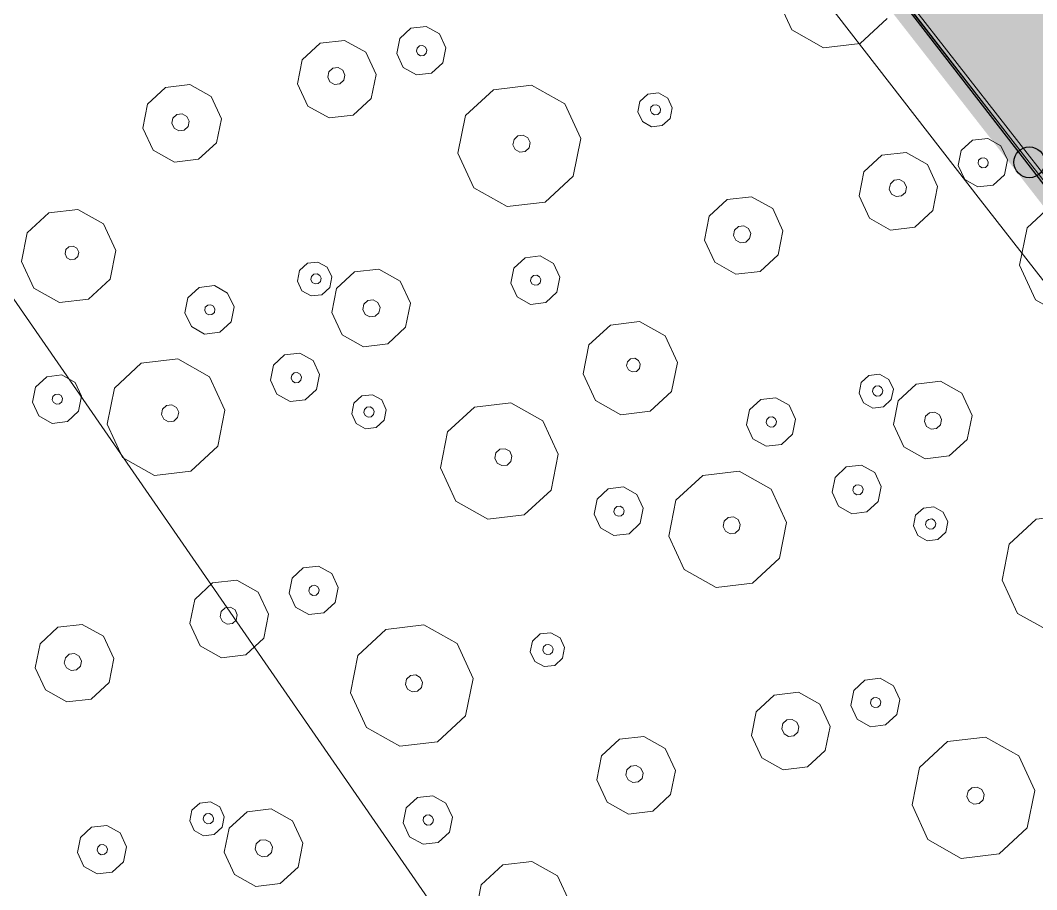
# Model space of a CAD drawing. Header units: metres. Extents: x -2858 to 512, y -1995 to 1252.
# Drawn here: x -560.061 to -556.771, y 404.013 to 406.825 of the extents above; entities that cross this region are included whole.
import ezdxf
from ezdxf.lldxf.tags import DXFTag

# ---------------------------------------------------------------- set-up
doc = ezdxf.new("R2010")
doc.units = ezdxf.units.M
doc.header["$PDMODE"] = 33
doc.header["$PDSIZE"] = 0.1
for name, color, linetype in [('Calque commun', 7, 'Continuous'), ('Calque11', 7, 'Continuous'), ('Calque14', 7, 'Continuous'), ('Calque17', 7, 'Continuous')]:
    doc.layers.add(name, color=color, linetype=linetype)
tags = doc.linetypes.add('DASHDOT2', pattern=[0.5, 0.25, -0.125, 0, -0.125]).pattern_tags.tags
tags[10:11] = [DXFTag(74, 4), DXFTag(75, 0), DXFTag(340, '0'), DXFTag(46, 1.0), DXFTag(50, 0.0), DXFTag(44, 0.0), DXFTag(45, 0.0)]
tags[8:9] = [DXFTag(74, 4), DXFTag(75, 0), DXFTag(340, '0'), DXFTag(46, 1.0), DXFTag(50, 0.0), DXFTag(44, 0.0), DXFTag(45, 0.0)]
tags[6:7] = [DXFTag(74, 4), DXFTag(75, 0), DXFTag(340, '0'), DXFTag(46, 1.0), DXFTag(50, 0.0), DXFTag(44, 0.0), DXFTag(45, 0.0)]
tags[4:5] = [DXFTag(74, 4), DXFTag(75, 0), DXFTag(340, '0'), DXFTag(46, 1.0), DXFTag(50, 0.0), DXFTag(44, 0.0), DXFTag(45, 0.0)]
tags = doc.linetypes.add('HIDDENX2', pattern=[0.75, 0.5, -0.25]).pattern_tags.tags
tags[6:7] = [DXFTag(74, 4), DXFTag(75, 0), DXFTag(340, '0'), DXFTag(46, 1.0), DXFTag(50, 0.0), DXFTag(44, 0.0), DXFTag(45, 0.0)]
tags[4:5] = [DXFTag(74, 4), DXFTag(75, 0), DXFTag(340, '0'), DXFTag(46, 1.0), DXFTag(50, 0.0), DXFTag(44, 0.0), DXFTag(45, 0.0)]

# ---------------------------------------------------------------- blocks, each defined once
blk = doc.blocks.new('toitvillacinqbismi')
at = {"layer": 'Calque commun', "color": 9, "linetype": 'Continuous', "lineweight": -2}
mesh = blk.add_polyface(dxfattribs=at)
corners = [(-2.8069, 24.5933), (-2.8069, 26.4286), (-9.4069, 24.5933), (10.4215, 26.4286), (-2.7879, 33.5933), (17.0215, 33.5933), (17.0215, 24.5933), (-2.7879, 35.4286), (10.412, 33.5933), (10.4215, 24.5933), (10.412, 35.4286), (-9.3974, 33.5933), (17.8815, 39.3192), (17.8815, 45.9286), (8.8815, 45.9286), (8.8815, 39.3192)]
mesh.append_faces([[corners[k] for k in face] for face in [(12, 13, 14, 15)]], dxfattribs={"color": 9})
mesh.append_faces([[corners[k] for k in face] for face in [(3, 4, 1), (5, 3, 6), (11, 1, 4)]], dxfattribs={"vtx0": -1, "vtx1": -1, "color": 9})
mesh.append_faces([[corners[k] for k in face] for face in [(3, 8, 4)]], dxfattribs={"vtx0": -1, "vtx1": -1, "vtx2": -1, "color": 9})
mesh.append_faces([[corners[k] for k in face] for face in [(0, 1, 2)]], dxfattribs={"vtx1": -1, "color": 9})
mesh.append_faces([[corners[k] for k in face] for face in [(7, 4, 8), (11, 2, 1), (5, 8, 3)]], dxfattribs={"vtx1": -1, "vtx2": -1, "color": 9})
mesh.append_faces([[corners[k] for k in face] for face in [(3, 9, 6), (8, 10, 7)]], dxfattribs={"vtx2": -1, "color": 9})
blk = doc.blocks.new('PointTopo_SPE')
at = {"layer": 'Calque commun', "color": 1, "linetype": 'ByBlock', "lineweight": -2}
blk.add_point((0, 0), dxfattribs=at)
blk = doc.blocks.new('geometrebondepartleger')
at = {"layer": 'Calque commun', "color": 10, "linetype": 'DASHDOT2', "lineweight": 18, "flags": 128}
blk.add_lwpolyline([(45.2867, 98.0868), (42.9361, 93.8756), (22.4919, 69.3549), (46.896, 54.8213), (60.0219, 76.4824), (130.1549, 64.2531), (145.3143, 148.376), (109.3485, 154.881), (91.263, 130.1164), (87.3779, 124.8321), (86.3313, 123.2789), (83.8109, 118.8118), (74.9183, 102.5858), (72.6157, 98.3586), (63.0649, 85.9136), (45.1583, 97.9611)], close=True, dxfattribs=at)
at = {"layer": 'Calque11', "color": 7, "linetype": 'Continuous', "lineweight": 9}
blk.add_polyline3d([(125.0277, 35.9078, 79), (133.3383, 81.851, 79), (145.3136, 148.3761, 79)], dxfattribs=at)
at = {"layer": 'Calque17', "color": 1, "linetype": 'Continuous', "lineweight": 9}
for points in [[(125.174, 36.6886, 79), (126.5286, 44.1348, 79), (125.0378, 35.9435, 79), (126.4161, 43.4883, 79), (128.681, 56.0642, 79), (129.9759, 63.1341, 79), (132.1933, 75.6042, 79), (133.3383, 81.851, 79), (135.2222, 92.3412, 79), (136.4776, 99.3268, 79), (138.1727, 108.7115, 79), (140.4846, 121.4626, 79), (141.0933, 124.9318, 79)], [(125.3707, 36.6528, 79), (126.7254, 44.0992, 79), (125.2346, 35.9078, 79), (126.6129, 43.4526, 79), (128.8778, 56.0285, 79), (130.1727, 63.0986, 79), (132.3901, 75.5687, 79), (133.5351, 81.8153, 79), (135.4191, 92.3058, 79), (136.6745, 99.2914, 79), (138.3695, 108.676, 79), (140.6815, 121.4274, 79), (141.2903, 124.8972, 79)]]:
    blk.add_polyline3d(points, dxfattribs=at)
at = {"layer": 'Calque14', "color": 0, "linetype": 'ByBlock', "lineweight": -2}
blk.add_blockref('PointTopo_SPE', (133.3383, 81.851, 205.5049), dxfattribs=at)
blk = doc.blocks.new('pattern')
at = {"layer": 'Calque commun', "color": 54, "linetype": 'Continuous', "lineweight": 9}
for p, q in [((64.6096, 71.8959), (64.7161, 71.9588)), ((64.7161, 71.9588), (64.8391, 71.9471)), ((64.8391, 71.9471), (64.9318, 71.8652)), ((64.5604, 71.7825), (64.6096, 71.8959)), ((64.9318, 71.8652), (64.9586, 71.7446)), ((64.7285, 71.7827), (64.7434, 71.7915)), ((64.7434, 71.7915), (64.7607, 71.7898)), ((64.7607, 71.7898), (64.7736, 71.7784)), ((64.5873, 71.6619), (64.5604, 71.7825)), ((64.7217, 71.7668), (64.7285, 71.7827)), ((64.7254, 71.7499), (64.7217, 71.7668)), ((64.7774, 71.7615), (64.7705, 71.7456)), ((64.7736, 71.7784), (64.7774, 71.7615)), ((64.7384, 71.7385), (64.7254, 71.7499)), ((64.7556, 71.7368), (64.7384, 71.7385)), ((64.7705, 71.7456), (64.7556, 71.7368)), ((64.9586, 71.7446), (64.9095, 71.6312)), ((64.68, 71.5801), (64.5873, 71.6619)), ((64.9095, 71.6312), (64.803, 71.5684)), ((64.1944, 71.5878), (64.2202, 71.472)), ((64.803, 71.5684), (64.68, 71.5801)), ((64.2202, 71.472), (64.173, 71.3631)), ((64.682, 71.3744), (64.7246, 71.3995)), ((64.7246, 71.3995), (64.7738, 71.3948)), ((63.9527, 71.3141), (63.8637, 71.3926)), ((64.173, 71.3631), (64.0708, 71.3028)), ((64.6623, 71.329), (64.682, 71.3744)), ((64.7738, 71.3948), (64.8109, 71.3621)), ((64.8109, 71.3621), (64.8216, 71.3139)), ((64.7245, 71.3239), (64.7287, 71.3334)), ((64.7287, 71.3334), (64.7376, 71.3387)), ((64.7376, 71.3387), (64.7479, 71.3377)), ((64.7479, 71.3377), (64.7557, 71.3308)), ((64.7557, 71.3308), (64.758, 71.3207)), ((64.0708, 71.3028), (63.9527, 71.3141)), ((64.6731, 71.2808), (64.6623, 71.329)), ((64.7268, 71.3138), (64.7245, 71.3239)), ((64.7346, 71.3069), (64.7268, 71.3138)), ((64.7449, 71.3059), (64.7346, 71.3069)), ((64.7539, 71.3112), (64.7449, 71.3059)), ((64.758, 71.3207), (64.7539, 71.3112)), ((64.8216, 71.3139), (64.8019, 71.2685)), ((64.8971, 71.264), (64.9652, 71.3042)), ((64.9652, 71.3042), (65.0439, 71.2967)), ((65.0439, 71.2967), (65.1032, 71.2444)), ((64.7102, 71.248), (64.6731, 71.2808)), ((64.8019, 71.2685), (64.7594, 71.2433)), ((64.8656, 71.1914), (64.8971, 71.264)), ((64.7594, 71.2433), (64.7102, 71.248)), ((65.1032, 71.2444), (65.1204, 71.1672)), ((64.9655, 71.1899), (64.9804, 71.1987)), ((64.9804, 71.1987), (64.9976, 71.1971)), ((64.8828, 71.1142), (64.8656, 71.1914)), ((64.9586, 71.1741), (64.9655, 71.1899)), ((64.9623, 71.1572), (64.9586, 71.1741)), ((64.9976, 71.1971), (65.0106, 71.1857)), ((65.0143, 71.1688), (65.0075, 71.1529)), ((65.0106, 71.1857), (65.0143, 71.1688)), ((65.1204, 71.1672), (65.089, 71.0946)), ((64.9753, 71.1457), (64.9623, 71.1572)), ((64.9925, 71.1441), (64.9753, 71.1457)), ((65.0075, 71.1529), (64.9925, 71.1441)), ((64.136, 71.0746), (64.1498, 71.1064)), ((64.1498, 71.1064), (64.1796, 71.124)), ((64.1796, 71.124), (64.2141, 71.1207)), ((64.2141, 71.1207), (64.24, 71.0978)), ((64.9421, 71.0619), (64.8828, 71.1142)), ((64.1436, 71.0408), (64.136, 71.0746)), ((64.1755, 71.0719), (64.1796, 71.0814)), ((64.1777, 71.0617), (64.1755, 71.0719)), ((64.1796, 71.0814), (64.1885, 71.0867)), ((64.1885, 71.0867), (64.1989, 71.0857)), ((64.1989, 71.0857), (64.2067, 71.0788)), ((64.2089, 71.0687), (64.2048, 71.0591)), ((64.2067, 71.0788), (64.2089, 71.0687)), ((64.24, 71.0978), (64.2475, 71.064)), ((65.089, 71.0946), (65.0209, 71.0544)), ((64.1695, 71.0179), (64.1436, 71.0408)), ((64.1855, 71.0549), (64.1777, 71.0617)), ((64.1958, 71.0539), (64.1855, 71.0549)), ((64.2048, 71.0591), (64.1958, 71.0539)), ((64.2475, 71.064), (64.2338, 71.0322)), ((65.0209, 71.0544), (64.9421, 71.0619)), ((64.2039, 71.0146), (64.1695, 71.0179)), ((64.2338, 71.0322), (64.2039, 71.0146)), ((65.3376, 70.9865), (65.4058, 71.0267)), ((65.4058, 71.0267), (65.4845, 71.0192)), ((65.4845, 71.0192), (65.5438, 70.9668)), ((65.8455, 70.929), (65.8833, 71.0161)), ((63.8411, 70.9353), (63.9092, 70.9755)), ((63.9092, 70.9755), (63.9879, 70.968)), ((63.9879, 70.968), (64.0472, 70.9157)), ((65.3062, 70.9139), (65.3376, 70.9865)), ((63.3986, 70.9601), (63.4255, 70.8394)), ((63.8096, 70.8627), (63.8411, 70.9353)), ((65.5438, 70.9668), (65.561, 70.8896)), ((64.0472, 70.9157), (64.0644, 70.8385)), ((65.3234, 70.8367), (65.3062, 70.9139)), ((65.4066, 70.898), (65.4135, 70.9139)), ((65.4135, 70.9139), (65.4284, 70.9227)), ((65.4284, 70.9227), (65.4456, 70.9211)), ((65.4456, 70.9211), (65.4586, 70.9096)), ((65.4586, 70.9096), (65.4623, 70.8927)), ((65.8661, 70.8363), (65.8455, 70.929)), ((63.9098, 70.8551), (63.9167, 70.8709)), ((63.9167, 70.8709), (63.9316, 70.8797)), ((63.9316, 70.8797), (63.9488, 70.8781)), ((63.9488, 70.8781), (63.9618, 70.8666)), ((64.1891, 70.8243), (64.2088, 70.8697)), ((64.2088, 70.8697), (64.2514, 70.8948)), ((64.2514, 70.8948), (64.3006, 70.8901)), ((64.3006, 70.8901), (64.3377, 70.8574)), ((65.4104, 70.8811), (65.4066, 70.898)), ((65.4233, 70.8697), (65.4104, 70.8811)), ((65.4406, 70.868), (65.4233, 70.8697)), ((65.4555, 70.8768), (65.4406, 70.868)), ((65.4623, 70.8927), (65.4555, 70.8768)), ((65.561, 70.8896), (65.5295, 70.817)), ((63.4255, 70.8394), (63.3763, 70.726)), ((63.8268, 70.7855), (63.8096, 70.8627)), ((63.9136, 70.8382), (63.9098, 70.8551)), ((63.9266, 70.8267), (63.9136, 70.8382)), ((63.9656, 70.8497), (63.9587, 70.8339)), ((63.9618, 70.8666), (63.9656, 70.8497)), ((64.0644, 70.8385), (64.033, 70.7659)), ((64.2542, 70.8316), (64.2631, 70.8369)), ((64.2631, 70.8369), (64.2734, 70.8359)), ((64.2734, 70.8359), (64.2812, 70.8291)), ((64.3377, 70.8574), (64.3484, 70.8091)), ((65.3827, 70.7843), (65.3234, 70.8367)), ((65.9373, 70.7735), (65.8661, 70.8363)), ((63.9438, 70.8251), (63.9266, 70.8267)), ((63.9587, 70.8339), (63.9438, 70.8251)), ((64.1999, 70.7761), (64.1891, 70.8243)), ((64.25, 70.8221), (64.2542, 70.8316)), ((64.2523, 70.812), (64.25, 70.8221)), ((64.2601, 70.8051), (64.2523, 70.812)), ((64.2704, 70.8041), (64.2601, 70.8051)), ((64.2793, 70.8094), (64.2704, 70.8041)), ((64.2835, 70.8189), (64.2793, 70.8094)), ((64.2812, 70.8291), (64.2835, 70.8189)), ((64.3484, 70.8091), (64.3287, 70.7638)), ((65.5295, 70.817), (65.4614, 70.7768)), ((66.1136, 70.8128), (66.0318, 70.7645)), ((63.8861, 70.7332), (63.8268, 70.7855)), ((64.2369, 70.7433), (64.1999, 70.7761)), ((64.4992, 70.7189), (64.6014, 70.7792)), ((64.6014, 70.7792), (64.7195, 70.768)), ((65.4614, 70.7768), (65.3827, 70.7843)), ((66.0318, 70.7645), (65.9373, 70.7735)), ((64.033, 70.7659), (63.9649, 70.7257)), ((64.2862, 70.7386), (64.2369, 70.7433)), ((64.3287, 70.7638), (64.2862, 70.7386)), ((64.7195, 70.768), (64.8084, 70.6894)), ((63.3763, 70.726), (63.2699, 70.6632)), ((63.9649, 70.7257), (63.8861, 70.7332)), ((63.9474, 70.6888), (63.9772, 70.7064)), ((63.9772, 70.7064), (64.0117, 70.7031)), ((64.452, 70.61), (64.4992, 70.7189)), ((63.2699, 70.6632), (63.1468, 70.6749)), ((63.9336, 70.6571), (63.9474, 70.6888)), ((63.9734, 70.6662), (63.9823, 70.6715)), ((63.9823, 70.6715), (63.9927, 70.6705)), ((64.0117, 70.7031), (64.0376, 70.6802)), ((64.0376, 70.6802), (64.0451, 70.6465)), ((64.8084, 70.6894), (64.8342, 70.5736)), ((63.9412, 70.6233), (63.9336, 70.6571)), ((63.9693, 70.6567), (63.9734, 70.6662)), ((63.9715, 70.6466), (63.9693, 70.6567)), ((63.9793, 70.6397), (63.9715, 70.6466)), ((63.9897, 70.6387), (63.9793, 70.6397)), ((63.9986, 70.644), (63.9897, 70.6387)), ((63.9927, 70.6705), (64.0005, 70.6637)), ((64.0027, 70.6535), (63.9986, 70.644)), ((64.0005, 70.6637), (64.0027, 70.6535)), ((64.0451, 70.6465), (64.0314, 70.6147)), ((63.9671, 70.6004), (63.9412, 70.6233)), ((64.0314, 70.6147), (64.0016, 70.5971)), ((64.4778, 70.4942), (64.452, 70.61)), ((64.5973, 70.5958), (64.6041, 70.6117)), ((64.6041, 70.6117), (64.619, 70.6205)), ((64.619, 70.6205), (64.6363, 70.6188)), ((64.6363, 70.6188), (64.6492, 70.6074)), ((64.6492, 70.6074), (64.653, 70.5905)), ((64.0016, 70.5971), (63.9671, 70.6004)), ((64.601, 70.5789), (64.5973, 70.5958)), ((64.614, 70.5675), (64.601, 70.5789)), ((64.6461, 70.5746), (64.6312, 70.5658)), ((64.653, 70.5905), (64.6461, 70.5746)), ((64.8342, 70.5736), (64.787, 70.4647)), ((65.9312, 70.5488), (65.9737, 70.5739)), ((65.9737, 70.5739), (66.0229, 70.5692)), ((64.2307, 70.5178), (64.2733, 70.543)), ((64.2733, 70.543), (64.3225, 70.5383)), ((64.6312, 70.5658), (64.614, 70.5675)), ((65.9115, 70.5034), (65.9312, 70.5488)), ((66.0229, 70.5692), (66.06, 70.5365)), ((64.2111, 70.4725), (64.2307, 70.5178)), ((64.3225, 70.5383), (64.3596, 70.5056)), ((65.9737, 70.4983), (65.9778, 70.5078)), ((65.9778, 70.5078), (65.9867, 70.5131)), ((65.9867, 70.5131), (65.9971, 70.5121)), ((65.9971, 70.5121), (66.0049, 70.5052)), ((66.06, 70.5365), (66.0708, 70.4882)), ((63.1488, 70.4692), (63.1914, 70.4943)), ((63.1914, 70.4943), (63.2406, 70.4896)), ((63.2406, 70.4896), (63.2777, 70.4569)), ((64.2732, 70.4674), (64.2774, 70.4769)), ((64.2774, 70.4769), (64.2863, 70.4822)), ((64.2863, 70.4822), (64.2967, 70.4812)), ((64.2967, 70.4812), (64.3044, 70.4743)), ((64.3044, 70.4743), (64.3067, 70.4642)), ((64.3596, 70.5056), (64.3703, 70.4573)), ((64.5667, 70.4157), (64.4778, 70.4942)), ((65.9222, 70.4551), (65.9115, 70.5034)), ((65.9759, 70.4882), (65.9737, 70.4983)), ((65.9837, 70.4813), (65.9759, 70.4882)), ((65.9941, 70.4803), (65.9837, 70.4813)), ((66.003, 70.4856), (65.9941, 70.4803)), ((66.0071, 70.4951), (66.003, 70.4856)), ((66.0049, 70.5052), (66.0071, 70.4951)), ((66.0708, 70.4882), (66.0511, 70.4429)), ((63.1292, 70.4238), (63.1488, 70.4692)), ((63.2777, 70.4569), (63.2884, 70.4087)), ((64.2218, 70.4242), (64.2111, 70.4725)), ((64.2755, 70.4572), (64.2732, 70.4674)), ((64.2833, 70.4503), (64.2755, 70.4572)), ((64.2936, 70.4494), (64.2833, 70.4503)), ((64.3026, 70.4546), (64.2936, 70.4494)), ((64.3067, 70.4642), (64.3026, 70.4546)), ((64.3703, 70.4573), (64.3507, 70.4119)), ((64.787, 70.4647), (64.6849, 70.4044)), ((65.2666, 70.4222), (65.2804, 70.4539)), ((65.2804, 70.4539), (65.3102, 70.4715)), ((65.3102, 70.4715), (65.3447, 70.4682)), ((65.3447, 70.4682), (65.3706, 70.4453)), ((65.3706, 70.4453), (65.3781, 70.4116)), ((65.9593, 70.4224), (65.9222, 70.4551)), ((66.0511, 70.4429), (66.0085, 70.4177)), ((63.1399, 70.3756), (63.1292, 70.4238)), ((63.1914, 70.4187), (63.1955, 70.4282)), ((63.1936, 70.4086), (63.1914, 70.4187)), ((63.2014, 70.4017), (63.1936, 70.4086)), ((63.1955, 70.4282), (63.2044, 70.4335)), ((63.2044, 70.4335), (63.2148, 70.4325)), ((63.2148, 70.4325), (63.2226, 70.4257)), ((63.2248, 70.4155), (63.2207, 70.406)), ((63.2226, 70.4257), (63.2248, 70.4155)), ((63.2884, 70.4087), (63.2688, 70.3633)), ((64.2589, 70.3915), (64.2218, 70.4242)), ((64.3507, 70.4119), (64.3081, 70.3868)), ((64.6849, 70.4044), (64.5667, 70.4157)), ((65.2742, 70.3884), (65.2666, 70.4222)), ((65.3044, 70.4193), (65.3085, 70.4289)), ((65.3067, 70.4092), (65.3044, 70.4193)), ((65.3145, 70.4023), (65.3067, 70.4092)), ((65.3085, 70.4289), (65.3175, 70.4341)), ((65.3175, 70.4341), (65.3278, 70.4331)), ((65.3278, 70.4331), (65.3356, 70.4263)), ((65.3379, 70.4161), (65.3337, 70.4066)), ((65.3356, 70.4263), (65.3379, 70.4161)), ((65.3781, 70.4116), (65.3644, 70.3798)), ((66.0085, 70.4177), (65.9593, 70.4224)), ((63.177, 70.3428), (63.1399, 70.3756)), ((63.2117, 70.4007), (63.2014, 70.4017)), ((63.2207, 70.406), (63.2117, 70.4007)), ((63.3639, 70.3588), (63.432, 70.399)), ((63.432, 70.399), (63.5108, 70.3915)), ((63.5108, 70.3915), (63.5701, 70.3392)), ((64.3081, 70.3868), (64.2589, 70.3915)), ((65.3001, 70.3655), (65.2742, 70.3884)), ((65.3248, 70.4013), (65.3145, 70.4023)), ((65.3337, 70.4066), (65.3248, 70.4013)), ((65.3644, 70.3798), (65.3346, 70.3622)), ((63.2262, 70.3382), (63.177, 70.3428)), ((63.2688, 70.3633), (63.2262, 70.3382)), ((63.3324, 70.2862), (63.3639, 70.3588)), ((64.7554, 70.2975), (64.775, 70.3429)), ((64.775, 70.3429), (64.8176, 70.368)), ((64.8176, 70.368), (64.8668, 70.3633)), ((64.8668, 70.3633), (64.9039, 70.3306)), ((65.3346, 70.3622), (65.3001, 70.3655)), ((65.5521, 70.2996), (65.6586, 70.3624)), ((65.6586, 70.3624), (65.7816, 70.3507)), ((65.7816, 70.3507), (65.8743, 70.2689)), ((63.5701, 70.3392), (63.5873, 70.262)), ((64.9039, 70.3306), (64.9146, 70.2823)), ((63.3496, 70.209), (63.3324, 70.2862)), ((63.4254, 70.2689), (63.4323, 70.2848)), ((63.4323, 70.2848), (63.4472, 70.2936)), ((63.4472, 70.2936), (63.4644, 70.2919)), ((63.4644, 70.2919), (63.4774, 70.2805)), ((63.4774, 70.2805), (63.4812, 70.2636)), ((64.7661, 70.2492), (64.7554, 70.2975)), ((64.8176, 70.2924), (64.8217, 70.3019)), ((64.8198, 70.2822), (64.8176, 70.2924)), ((64.8276, 70.2754), (64.8198, 70.2822)), ((64.8217, 70.3019), (64.8306, 70.3072)), ((64.8306, 70.3072), (64.841, 70.3062)), ((64.8469, 70.2797), (64.8379, 70.2744)), ((64.841, 70.3062), (64.8487, 70.2993)), ((64.851, 70.2892), (64.8469, 70.2797)), ((64.8487, 70.2993), (64.851, 70.2892)), ((64.9146, 70.2823), (64.895, 70.237)), ((65.5029, 70.1862), (65.5521, 70.2996)), ((66.3167, 70.2442), (66.3849, 70.2844)), ((66.3849, 70.2844), (66.4636, 70.2769)), ((66.4636, 70.2769), (66.5229, 70.2245)), ((63.4292, 70.252), (63.4254, 70.2689)), ((63.4421, 70.2405), (63.4292, 70.252)), ((63.4743, 70.2477), (63.4594, 70.2389)), ((63.4812, 70.2636), (63.4743, 70.2477)), ((63.5873, 70.262), (63.5558, 70.1894)), ((64.8032, 70.2165), (64.7661, 70.2492)), ((64.8379, 70.2744), (64.8276, 70.2754)), ((65.8743, 70.2689), (65.9011, 70.1482)), ((66.2853, 70.1716), (66.3167, 70.2442)), ((63.4594, 70.2389), (63.4421, 70.2405)), ((64.8524, 70.2118), (64.8032, 70.2165)), ((64.895, 70.237), (64.8524, 70.2118)), ((66.5229, 70.2245), (66.5401, 70.1473)), ((63.4089, 70.1567), (63.3496, 70.209)), ((63.5558, 70.1894), (63.4877, 70.1492)), ((65.5298, 70.0655), (65.5029, 70.1862)), ((65.6642, 70.1705), (65.671, 70.1863)), ((65.671, 70.1863), (65.6859, 70.1951)), ((65.6859, 70.1951), (65.7032, 70.1935)), ((65.7032, 70.1935), (65.7161, 70.182)), ((65.7161, 70.182), (65.7199, 70.1651)), ((66.3855, 70.1639), (66.3924, 70.1798)), ((66.3924, 70.1798), (66.4073, 70.1886)), ((66.4073, 70.1886), (66.4245, 70.1869)), ((66.4245, 70.1869), (66.4375, 70.1755)), ((63.4877, 70.1492), (63.4089, 70.1567)), ((64.3501, 70.1109), (64.4318, 70.1591)), ((64.4318, 70.1591), (64.5263, 70.1501)), ((64.5263, 70.1501), (64.5975, 70.0873)), ((65.6679, 70.1536), (65.6642, 70.1705)), ((65.6809, 70.1421), (65.6679, 70.1536)), ((65.713, 70.1493), (65.6981, 70.1405)), ((65.7199, 70.1651), (65.713, 70.1493)), ((65.9011, 70.1482), (65.852, 70.0348)), ((66.3025, 70.0944), (66.2853, 70.1716)), ((66.3893, 70.147), (66.3855, 70.1639)), ((66.4022, 70.1355), (66.3893, 70.147)), ((66.4413, 70.1586), (66.4344, 70.1427)), ((66.4375, 70.1755), (66.4413, 70.1586)), ((66.5401, 70.1473), (66.5087, 70.0747)), ((63.8045, 70.0813), (63.8726, 70.1215)), ((63.8726, 70.1215), (63.9513, 70.114)), ((63.9513, 70.114), (64.0106, 70.0616)), ((65.6981, 70.1405), (65.6809, 70.1421)), ((66.4195, 70.1339), (66.4022, 70.1355)), ((66.4344, 70.1427), (66.4195, 70.1339)), ((63.773, 70.0087), (63.8045, 70.0813)), ((64.3123, 70.0238), (64.3501, 70.1109)), ((64.5975, 70.0873), (64.6181, 69.9947)), ((64.8276, 70.0209), (64.9298, 70.0813)), ((64.9298, 70.0813), (65.0479, 70.07)), ((66.3618, 70.042), (66.3025, 70.0944)), ((64.0106, 70.0616), (64.0278, 69.9844)), ((65.0479, 70.07), (65.1369, 69.9915)), ((65.6225, 69.9837), (65.5298, 70.0655)), ((66.5087, 70.0747), (66.4405, 70.0345)), ((63.8803, 70.0087), (63.8952, 70.0175)), ((63.8952, 70.0175), (63.9124, 70.0159)), ((63.9124, 70.0159), (63.9254, 70.0044)), ((64.333, 69.9311), (64.3123, 70.0238)), ((64.4286, 70.0124), (64.4341, 70.0251)), ((64.4341, 70.0251), (64.446, 70.0322)), ((64.446, 70.0322), (64.4598, 70.0308)), ((64.4598, 70.0308), (64.4701, 70.0217)), ((64.4701, 70.0217), (64.4732, 70.0082)), ((64.7804, 69.9121), (64.8276, 70.0209)), ((65.852, 70.0348), (65.7455, 69.972)), ((66.4405, 70.0345), (66.3618, 70.042)), ((66.4231, 69.9977), (66.4529, 70.0153)), ((66.4529, 70.0153), (66.4873, 70.012)), ((63.7902, 69.9315), (63.773, 70.0087)), ((63.8734, 69.9928), (63.8803, 70.0087)), ((63.8772, 69.9759), (63.8734, 69.9928)), ((63.9292, 69.9875), (63.9223, 69.9716)), ((63.9254, 70.0044), (63.9292, 69.9875)), ((64.0278, 69.9844), (63.9964, 69.9118)), ((64.4316, 69.9989), (64.4286, 70.0124)), ((64.4419, 69.9897), (64.4316, 69.9989)), ((64.4557, 69.9884), (64.4419, 69.9897)), ((64.4677, 69.9955), (64.4557, 69.9884)), ((64.4732, 70.0082), (64.4677, 69.9955)), ((64.6181, 69.9947), (64.5804, 69.9076)), ((65.1369, 69.9915), (65.1627, 69.8757)), ((65.7455, 69.972), (65.6225, 69.9837)), ((66.4093, 69.9659), (66.4231, 69.9977)), ((66.4491, 69.9751), (66.458, 69.9804)), ((66.458, 69.9804), (66.4684, 69.9794)), ((66.4873, 70.012), (66.5133, 69.9891)), ((66.5133, 69.9891), (66.5208, 69.9553)), ((63.8902, 69.9645), (63.8772, 69.9759)), ((63.9074, 69.9628), (63.8902, 69.9645)), ((63.9223, 69.9716), (63.9074, 69.9628)), ((66.4168, 69.9321), (66.4093, 69.9659)), ((66.445, 69.9656), (66.4491, 69.9751)), ((66.4472, 69.9554), (66.445, 69.9656)), ((66.455, 69.9485), (66.4472, 69.9554)), ((66.4653, 69.9476), (66.455, 69.9485)), ((66.4743, 69.9528), (66.4653, 69.9476)), ((66.4684, 69.9794), (66.4761, 69.9725)), ((66.4784, 69.9624), (66.4743, 69.9528)), ((66.4761, 69.9725), (66.4784, 69.9624)), ((66.5208, 69.9553), (66.507, 69.9235)), ((63.8495, 69.8791), (63.7902, 69.9315)), ((64.4041, 69.8683), (64.333, 69.9311)), ((64.9326, 69.9137), (64.9475, 69.9225)), ((64.9475, 69.9225), (64.9647, 69.9209)), ((64.9647, 69.9209), (64.9777, 69.9094)), ((66.4428, 69.9092), (66.4168, 69.9321)), ((66.507, 69.9235), (66.4772, 69.906)), ((63.9964, 69.9118), (63.9282, 69.8716)), ((64.5804, 69.9076), (64.4986, 69.8593)), ((64.8062, 69.7962), (64.7804, 69.9121)), ((64.9257, 69.8979), (64.9326, 69.9137)), ((64.9295, 69.881), (64.9257, 69.8979)), ((64.9815, 69.8926), (64.9746, 69.8767)), ((64.9777, 69.9094), (64.9815, 69.8926)), ((66.4772, 69.906), (66.4428, 69.9092)), ((63.0682, 69.874), (63.1863, 69.8628)), ((63.1863, 69.8628), (63.2753, 69.7842)), ((63.9282, 69.8716), (63.8495, 69.8791)), ((64.4986, 69.8593), (64.4041, 69.8683)), ((64.9424, 69.8695), (64.9295, 69.881)), ((64.9597, 69.8679), (64.9424, 69.8695)), ((64.9746, 69.8767), (64.9597, 69.8679)), ((65.1627, 69.8757), (65.1155, 69.7668)), ((66.7064, 69.8267), (66.749, 69.8518)), ((66.749, 69.8518), (66.7982, 69.8471)), ((66.6867, 69.7813), (66.7064, 69.8267)), ((66.7982, 69.8471), (66.8353, 69.8144)), ((63.2753, 69.7842), (63.3011, 69.6684)), ((64.8952, 69.7177), (64.8062, 69.7962)), ((65.6245, 69.778), (65.6671, 69.8032)), ((65.6671, 69.8032), (65.7163, 69.7985)), ((65.7163, 69.7985), (65.7534, 69.7657)), ((66.7489, 69.7762), (66.7531, 69.7857)), ((66.7531, 69.7857), (66.762, 69.791)), ((66.762, 69.791), (66.7723, 69.79)), ((66.7723, 69.79), (66.7801, 69.7831)), ((66.7801, 69.7831), (66.7824, 69.773)), ((66.8353, 69.8144), (66.846, 69.7661)), ((65.1155, 69.7668), (65.0133, 69.7065)), ((65.6048, 69.7327), (65.6245, 69.778)), ((65.7534, 69.7657), (65.7641, 69.7175)), ((66.6975, 69.733), (66.6867, 69.7813)), ((66.7512, 69.7661), (66.7489, 69.7762)), ((66.759, 69.7592), (66.7512, 69.7661)), ((66.7693, 69.7582), (66.759, 69.7592)), ((66.7782, 69.7635), (66.7693, 69.7582)), ((66.7824, 69.773), (66.7782, 69.7635)), ((66.846, 69.7661), (66.8263, 69.7208)), ((65.0133, 69.7065), (64.8952, 69.7177)), ((65.6156, 69.6844), (65.6048, 69.7327)), ((65.667, 69.7275), (65.6712, 69.7371)), ((65.6693, 69.7174), (65.667, 69.7275)), ((65.6771, 69.7105), (65.6693, 69.7174)), ((65.6712, 69.7371), (65.6801, 69.7423)), ((65.6801, 69.7423), (65.6904, 69.7414)), ((65.6904, 69.7414), (65.6982, 69.7345)), ((65.7005, 69.7244), (65.6964, 69.7148)), ((65.6982, 69.7345), (65.7005, 69.7244)), ((65.7641, 69.7175), (65.7445, 69.6721)), ((66.7345, 69.7003), (66.6975, 69.733)), ((66.8263, 69.7208), (66.7838, 69.6956)), ((65.6527, 69.6517), (65.6156, 69.6844)), ((65.6874, 69.7095), (65.6771, 69.7105)), ((65.6964, 69.7148), (65.6874, 69.7095)), ((65.8396, 69.6677), (65.9077, 69.7079)), ((65.9077, 69.7079), (65.9864, 69.7004)), ((65.9864, 69.7004), (66.0457, 69.648)), ((66.7838, 69.6956), (66.7345, 69.7003)), ((63.3011, 69.6684), (63.2539, 69.5595)), ((64.398, 69.6436), (64.4406, 69.6687)), ((64.4406, 69.6687), (64.4898, 69.664)), ((64.4898, 69.664), (64.5268, 69.6313)), ((65.7019, 69.647), (65.6527, 69.6517)), ((65.7445, 69.6721), (65.7019, 69.647)), ((65.8081, 69.5951), (65.8396, 69.6677)), ((64.3783, 69.5982), (64.398, 69.6436)), ((64.5268, 69.6313), (64.5376, 69.583)), ((66.0457, 69.648), (66.0629, 69.5708)), ((64.3891, 69.55), (64.3783, 69.5982)), ((64.4405, 69.5931), (64.4446, 69.6026)), ((64.4428, 69.583), (64.4405, 69.5931)), ((64.4446, 69.6026), (64.4536, 69.6079)), ((64.4536, 69.6079), (64.4639, 69.6069)), ((64.4639, 69.6069), (64.4717, 69.6)), ((64.474, 69.5899), (64.4698, 69.5804)), ((64.4717, 69.6), (64.474, 69.5899)), ((65.8253, 69.5179), (65.8081, 69.5951)), ((65.9011, 69.5777), (65.908, 69.5936)), ((65.908, 69.5936), (65.9229, 69.6024)), ((65.9229, 69.6024), (65.9401, 69.6007)), ((65.9401, 69.6007), (65.9531, 69.5893)), ((65.9531, 69.5893), (65.9568, 69.5724)), ((63.7472, 69.5487), (63.777, 69.5663)), ((63.777, 69.5663), (63.8115, 69.563)), ((63.8115, 69.563), (63.8374, 69.5401)), ((64.4505, 69.5761), (64.4428, 69.583)), ((64.4609, 69.5751), (64.4505, 69.5761)), ((64.4698, 69.5804), (64.4609, 69.5751)), ((64.5376, 69.583), (64.5179, 69.5377)), ((65.9048, 69.5608), (65.9011, 69.5777)), ((65.9178, 69.5494), (65.9048, 69.5608)), ((65.95, 69.5565), (65.9351, 69.5477)), ((65.9568, 69.5724), (65.95, 69.5565)), ((66.0629, 69.5708), (66.0315, 69.4982)), ((63.7335, 69.517), (63.7472, 69.5487)), ((63.7712, 69.5141), (63.7754, 69.5237)), ((63.7754, 69.5237), (63.7843, 69.5289)), ((63.7843, 69.5289), (63.7946, 69.528)), ((63.7946, 69.528), (63.8024, 69.5211)), ((63.8024, 69.5211), (63.8047, 69.5109)), ((63.8374, 69.5401), (63.845, 69.5064)), ((64.4261, 69.5172), (64.3891, 69.55)), ((64.5179, 69.5377), (64.4753, 69.5125)), ((65.0923, 69.51), (65.1221, 69.5276)), ((65.1221, 69.5276), (65.1566, 69.5243)), ((65.1566, 69.5243), (65.1825, 69.5014)), ((65.9351, 69.5477), (65.9178, 69.5494)), ((63.741, 69.4832), (63.7335, 69.517)), ((63.7735, 69.504), (63.7712, 69.5141)), ((63.7813, 69.4971), (63.7735, 69.504)), ((63.7916, 69.4961), (63.7813, 69.4971)), ((63.8006, 69.5014), (63.7916, 69.4961)), ((63.8047, 69.5109), (63.8006, 69.5014)), ((63.845, 69.5064), (63.8312, 69.4746)), ((64.4753, 69.5125), (64.4261, 69.5172)), ((65.0785, 69.4783), (65.0923, 69.51)), ((65.1221, 69.485), (65.131, 69.4903)), ((65.131, 69.4903), (65.1414, 69.4893)), ((65.1414, 69.4893), (65.1492, 69.4824)), ((65.1825, 69.5014), (65.19, 69.4676)), ((65.8846, 69.4655), (65.8253, 69.5179)), ((66.0315, 69.4982), (65.9633, 69.458)), ((63.7669, 69.4603), (63.741, 69.4832)), ((63.8014, 69.457), (63.7669, 69.4603)), ((63.8312, 69.4746), (63.8014, 69.457)), ((64.0189, 69.3944), (64.1254, 69.4572)), ((64.1254, 69.4572), (64.2484, 69.4455)), ((65.0861, 69.4445), (65.0785, 69.4783)), ((65.118, 69.4755), (65.1221, 69.485)), ((65.1202, 69.4654), (65.118, 69.4755)), ((65.128, 69.4585), (65.1202, 69.4654)), ((65.1383, 69.4575), (65.128, 69.4585)), ((65.1473, 69.4628), (65.1383, 69.4575)), ((65.1514, 69.4723), (65.1473, 69.4628)), ((65.1492, 69.4824), (65.1514, 69.4723)), ((65.19, 69.4676), (65.1763, 69.4359)), ((65.9633, 69.458), (65.8846, 69.4655)), ((64.2484, 69.4455), (64.3411, 69.3637)), ((65.112, 69.4216), (65.0861, 69.4445)), ((65.1465, 69.4183), (65.112, 69.4216)), ((65.1763, 69.4359), (65.1465, 69.4183)), ((66.2801, 69.3901), (66.3483, 69.4303)), ((66.3483, 69.4303), (66.427, 69.4228)), ((66.427, 69.4228), (66.4863, 69.3705)), ((63.9698, 69.281), (64.0189, 69.3944)), ((66.2487, 69.3175), (66.2801, 69.3901)), ((64.3411, 69.3637), (64.368, 69.243)), ((64.7836, 69.339), (64.8517, 69.3792)), ((64.8517, 69.3792), (64.9304, 69.3717)), ((64.9304, 69.3717), (64.9897, 69.3193)), ((66.4863, 69.3705), (66.5035, 69.2932)), ((64.7521, 69.2664), (64.7836, 69.339)), ((66.356, 69.3175), (66.3709, 69.3263)), ((66.3709, 69.3263), (66.3881, 69.3247)), ((66.3881, 69.3247), (66.4011, 69.3132)), ((64.1379, 69.2811), (64.1528, 69.2899)), ((64.1528, 69.2899), (64.17, 69.2883)), ((64.9897, 69.3193), (65.0069, 69.2421)), ((65.1513, 69.2733), (65.1939, 69.2985)), ((65.1939, 69.2985), (65.2431, 69.2938)), ((65.2431, 69.2938), (65.2802, 69.261)), ((66.2659, 69.2403), (66.2487, 69.3175)), ((66.3491, 69.3017), (66.356, 69.3175)), ((66.3529, 69.2848), (66.3491, 69.3017)), ((66.4048, 69.2964), (66.398, 69.2805)), ((66.4011, 69.3132), (66.4048, 69.2964)), ((66.5035, 69.2932), (66.472, 69.2207)), ((63.9966, 69.1603), (63.9698, 69.281)), ((64.131, 69.2653), (64.1379, 69.2811)), ((64.1347, 69.2484), (64.131, 69.2653)), ((64.17, 69.2883), (64.183, 69.2768)), ((64.1867, 69.2599), (64.1798, 69.2441)), ((64.183, 69.2768), (64.1867, 69.2599)), ((64.7693, 69.1892), (64.7521, 69.2664)), ((64.8523, 69.2587), (64.8592, 69.2746)), ((64.8561, 69.2418), (64.8523, 69.2587)), ((64.8592, 69.2746), (64.8741, 69.2834)), ((64.8741, 69.2834), (64.8913, 69.2817)), ((64.8913, 69.2817), (64.9043, 69.2703)), ((64.9043, 69.2703), (64.9081, 69.2534)), ((65.1316, 69.228), (65.1513, 69.2733)), ((65.2802, 69.261), (65.2909, 69.2128)), ((66.3658, 69.2733), (66.3529, 69.2848)), ((66.3831, 69.2717), (66.3658, 69.2733)), ((66.398, 69.2805), (66.3831, 69.2717)), ((64.1477, 69.2369), (64.1347, 69.2484)), ((64.1649, 69.2353), (64.1477, 69.2369)), ((64.1798, 69.2441), (64.1649, 69.2353)), ((64.368, 69.243), (64.3188, 69.1296)), ((64.8691, 69.2304), (64.8561, 69.2418)), ((64.8863, 69.2287), (64.8691, 69.2304)), ((64.9012, 69.2375), (64.8863, 69.2287)), ((64.9081, 69.2534), (64.9012, 69.2375)), ((65.0069, 69.2421), (64.9755, 69.1695)), ((65.1424, 69.1797), (65.1316, 69.228)), ((65.1925, 69.2258), (65.1967, 69.2353)), ((65.1948, 69.2156), (65.1925, 69.2258)), ((65.1967, 69.2353), (65.2056, 69.2406)), ((65.2056, 69.2406), (65.2159, 69.2396)), ((65.2159, 69.2396), (65.2237, 69.2327)), ((65.2237, 69.2327), (65.226, 69.2226)), ((66.3252, 69.1879), (66.2659, 69.2403)), ((65.2026, 69.2088), (65.1948, 69.2156)), ((65.2129, 69.2078), (65.2026, 69.2088)), ((65.2218, 69.2131), (65.2129, 69.2078)), ((65.226, 69.2226), (65.2218, 69.2131)), ((65.2909, 69.2128), (65.2712, 69.1674)), ((66.472, 69.2207), (66.4039, 69.1804)), ((64.0893, 69.0785), (63.9966, 69.1603)), ((64.8286, 69.1368), (64.7693, 69.1892)), ((64.9755, 69.1695), (64.9073, 69.1293)), ((65.1794, 69.147), (65.1424, 69.1797)), ((65.2712, 69.1674), (65.2287, 69.1423)), ((65.4417, 69.1225), (65.5439, 69.1829)), ((65.5439, 69.1829), (65.662, 69.1716)), ((65.662, 69.1716), (65.7509, 69.0931)), ((66.4039, 69.1804), (66.3252, 69.1879)), ((64.3188, 69.1296), (64.2124, 69.0668)), ((64.9073, 69.1293), (64.8286, 69.1368)), ((65.2287, 69.1423), (65.1794, 69.147)), ((64.8761, 69.0607), (64.8899, 69.0925)), ((64.8899, 69.0925), (64.9197, 69.1101)), ((64.9197, 69.1101), (64.9542, 69.1068)), ((64.9542, 69.1068), (64.9801, 69.0839)), ((65.3945, 69.0137), (65.4417, 69.1225)), ((65.7509, 69.0931), (65.7767, 68.9772)), ((64.2124, 69.0668), (64.0893, 69.0785)), ((64.8837, 69.0269), (64.8761, 69.0607)), ((64.9118, 69.0604), (64.9159, 69.0699)), ((64.914, 69.0502), (64.9118, 69.0604)), ((64.9159, 69.0699), (64.9249, 69.0752)), ((64.9249, 69.0752), (64.9352, 69.0742)), ((64.9352, 69.0742), (64.943, 69.0673)), ((64.943, 69.0673), (64.9452, 69.0572)), ((64.9801, 69.0839), (64.9876, 69.0501)), ((64.9096, 69.004), (64.8837, 69.0269)), ((64.9218, 69.0434), (64.914, 69.0502)), ((64.9322, 69.0424), (64.9218, 69.0434)), ((64.9411, 69.0476), (64.9322, 69.0424)), ((64.9452, 69.0572), (64.9411, 69.0476)), ((64.9876, 69.0501), (64.9739, 69.0184)), ((64.9441, 69.0008), (64.9096, 69.004)), ((64.9739, 69.0184), (64.9441, 69.0008)), ((65.4203, 68.8978), (65.3945, 69.0137)), ((65.5398, 68.9995), (65.5466, 69.0153)), ((65.5435, 68.9826), (65.5398, 68.9995)), ((65.5466, 69.0153), (65.5615, 69.0241)), ((65.5615, 69.0241), (65.5788, 69.0225)), ((65.5788, 69.0225), (65.5917, 69.011)), ((65.5955, 68.9941), (65.5886, 68.9783)), ((65.5917, 69.011), (65.5955, 68.9941)), ((65.5565, 68.9711), (65.5435, 68.9826)), ((65.5737, 68.9695), (65.5565, 68.9711)), ((65.5886, 68.9783), (65.5737, 68.9695)), ((65.7767, 68.9772), (65.7295, 68.8684)), ((65.1732, 68.9215), (65.2158, 68.9466)), ((65.2158, 68.9466), (65.265, 68.9419)), ((65.265, 68.9419), (65.3021, 68.9092)), ((64.0913, 68.8728), (64.1339, 68.898)), ((64.1339, 68.898), (64.1831, 68.8933)), ((65.1535, 68.8761), (65.1732, 68.9215)), ((65.3021, 68.9092), (65.3128, 68.8609)), ((65.5092, 68.8193), (65.4203, 68.8978)), ((64.0717, 68.8275), (64.0913, 68.8728)), ((64.1831, 68.8933), (64.2202, 68.8606)), ((65.1643, 68.8279), (65.1535, 68.8761)), ((65.2157, 68.871), (65.2199, 68.8805)), ((65.218, 68.8609), (65.2157, 68.871)), ((65.2199, 68.8805), (65.2288, 68.8858)), ((65.2288, 68.8858), (65.2392, 68.8848)), ((65.2392, 68.8848), (65.2469, 68.8779)), ((65.2492, 68.8678), (65.2451, 68.8583)), ((65.2469, 68.8779), (65.2492, 68.8678)), ((65.7295, 68.8684), (65.6273, 68.808)), ((64.1339, 68.8223), (64.138, 68.8319)), ((64.138, 68.8319), (64.1469, 68.8372)), ((64.1469, 68.8372), (64.1573, 68.8362)), ((64.1573, 68.8362), (64.1651, 68.8293)), ((64.1651, 68.8293), (64.1673, 68.8192)), ((64.2202, 68.8606), (64.2309, 68.8123)), ((65.2258, 68.854), (65.218, 68.8609)), ((65.2361, 68.853), (65.2258, 68.854)), ((65.2451, 68.8583), (65.2361, 68.853)), ((65.3128, 68.8609), (65.2932, 68.8156)), ((64.0824, 68.7792), (64.0717, 68.8275)), ((64.1361, 68.8122), (64.1339, 68.8223)), ((64.1439, 68.8053), (64.1361, 68.8122)), ((64.1542, 68.8044), (64.1439, 68.8053)), ((64.1632, 68.8096), (64.1542, 68.8044)), ((64.1673, 68.8192), (64.1632, 68.8096)), ((64.2309, 68.8123), (64.2113, 68.7669)), ((64.3064, 68.7625), (64.3745, 68.8027)), ((64.3745, 68.8027), (64.4533, 68.7952)), ((65.2014, 68.7951), (65.1643, 68.8279)), ((65.2932, 68.8156), (65.2506, 68.7904)), ((65.6273, 68.808), (65.5092, 68.8193)), ((64.1195, 68.7465), (64.0824, 68.7792)), ((64.2113, 68.7669), (64.1687, 68.7418)), ((64.4533, 68.7952), (64.5126, 68.7428)), ((65.2506, 68.7904), (65.2014, 68.7951)), ((65.7175, 68.7465), (65.7601, 68.7716)), ((65.7601, 68.7716), (65.8093, 68.767)), ((65.8093, 68.767), (65.8464, 68.7342)), ((64.1687, 68.7418), (64.1195, 68.7465)), ((64.2749, 68.6899), (64.3064, 68.7625)), ((64.5126, 68.7428), (64.5298, 68.6656)), ((65.6979, 68.7011), (65.7175, 68.7465)), ((65.8464, 68.7342), (65.8571, 68.686)), ((64.3748, 68.6884), (64.3897, 68.6972)), ((64.3897, 68.6972), (64.4069, 68.6956)), ((65.7086, 68.6529), (65.6979, 68.7011)), ((65.7601, 68.696), (65.7642, 68.7056)), ((65.7642, 68.7056), (65.7731, 68.7108)), ((65.7731, 68.7108), (65.7835, 68.7098)), ((65.7835, 68.7098), (65.7912, 68.703)), ((65.7912, 68.703), (65.7935, 68.6928)), ((64.2921, 68.6127), (64.2749, 68.6899)), ((64.3679, 68.6725), (64.3748, 68.6884)), ((64.3717, 68.6556), (64.3679, 68.6725)), ((64.4069, 68.6956), (64.4199, 68.6841)), ((64.4237, 68.6672), (64.4168, 68.6513)), ((64.4199, 68.6841), (64.4237, 68.6672)), ((64.5298, 68.6656), (64.4983, 68.593)), ((65.7623, 68.6859), (65.7601, 68.696)), ((65.7701, 68.679), (65.7623, 68.6859)), ((65.7804, 68.678), (65.7701, 68.679)), ((65.7894, 68.6833), (65.7804, 68.678)), ((65.7935, 68.6928), (65.7894, 68.6833)), ((65.8571, 68.686), (65.8375, 68.6406)), ((64.3846, 68.6442), (64.3717, 68.6556)), ((64.4019, 68.6425), (64.3846, 68.6442)), ((64.4168, 68.6513), (64.4019, 68.6425)), ((65.7457, 68.6202), (65.7086, 68.6529)), ((65.8375, 68.6406), (65.7949, 68.6155)), ((64.3514, 68.5603), (64.2921, 68.6127)), ((65.7949, 68.6155), (65.7457, 68.6202)), ((64.4983, 68.593), (64.4302, 68.5528)), ((64.4302, 68.5528), (64.3514, 68.5603)), ((65.2926, 68.5145), (65.3743, 68.5628)), ((65.3743, 68.5628), (65.4688, 68.5538)), ((65.4688, 68.5538), (65.54, 68.491)), ((64.747, 68.4849), (64.8151, 68.5251)), ((64.8151, 68.5251), (64.8938, 68.5176)), ((64.8938, 68.5176), (64.9531, 68.4653)), ((65.2548, 68.4274), (65.2926, 68.5145)), ((64.7155, 68.4123), (64.747, 68.4849)), ((65.54, 68.491), (65.5606, 68.3983)), ((64.9531, 68.4653), (64.9703, 68.388)), ((65.3766, 68.4288), (65.3885, 68.4358)), ((65.3885, 68.4358), (65.4023, 68.4345)), ((65.4023, 68.4345), (65.4126, 68.4253)), ((64.7327, 68.3351), (64.7155, 68.4123)), ((64.8159, 68.3965), (64.8228, 68.4123)), ((64.8228, 68.4123), (64.8377, 68.4211)), ((64.8377, 68.4211), (64.8549, 68.4195)), ((64.8549, 68.4195), (64.8679, 68.4081)), ((64.8679, 68.4081), (64.8717, 68.3912)), ((65.2755, 68.3348), (65.2548, 68.4274)), ((65.3711, 68.4161), (65.3766, 68.4288)), ((65.3741, 68.4025), (65.3711, 68.4161)), ((65.3844, 68.3934), (65.3741, 68.4025)), ((65.4157, 68.4118), (65.4101, 68.3991)), ((65.4126, 68.4253), (65.4157, 68.4118)), ((64.8197, 68.3796), (64.8159, 68.3965)), ((64.8326, 68.3681), (64.8197, 68.3796)), ((64.8499, 68.3665), (64.8326, 68.3681)), ((64.8648, 68.3753), (64.8499, 68.3665)), ((64.8717, 68.3912), (64.8648, 68.3753)), ((64.9703, 68.388), (64.9389, 68.3155)), ((65.3982, 68.3921), (65.3844, 68.3934)), ((65.4101, 68.3991), (65.3982, 68.3921)), ((65.5606, 68.3983), (65.5229, 68.3112)), ((64.792, 68.2827), (64.7327, 68.3351)), ((64.9389, 68.3155), (64.8707, 68.2752)), ((65.3466, 68.2719), (65.2755, 68.3348)), ((65.5229, 68.3112), (65.4411, 68.2629)), ((64.8707, 68.2752), (64.792, 68.2827)), ((65.4411, 68.2629), (65.3466, 68.2719))]:
    blk.add_line(p, q, dxfattribs=at)
at = {"layer": 'Calque commun', "color": 7, "linetype": 'Continuous', "lineweight": 9}
mesh = blk.add_polyface(dxfattribs=at)
corners = [(70.8497, 113.5412), (53.8349, 19.1692), (74.7282, 106.3237), (76.0435, 113.5984), (74.769, 106.1763), (58.8077, 18.2701), (114.1703, 105.207), (114.1703, 98.5387)]
mesh.append_faces([[corners[k] for k in face] for face in [(3, 4, 6)]], dxfattribs={"vtx0": -1, "vtx1": -1, "color": 7})
mesh.append_faces([[corners[k] for k in face] for face in [(3, 2, 4)]], dxfattribs={"vtx0": -1, "vtx2": -1, "color": 7})
mesh.append_faces([[corners[k] for k in face] for face in [(5, 2, 1)]], dxfattribs={"vtx1": -1, "color": 7})
mesh.append_faces([[corners[k] for k in face] for face in [(0, 1, 2), (3, 0, 2)]], dxfattribs={"vtx1": -1, "vtx2": -1, "color": 7})
mesh.append_faces([[corners[k] for k in face] for face in [(4, 7, 6)]], dxfattribs={"vtx2": -1, "color": 7})

msp = doc.modelspace()

# ---------------------------------------------------------------- hatches: boundary and pattern name
at = {"layer": 'Calque commun', "linetype": 'Continuous', "lineweight": 9}
msp.add_hatch(color=61, dxfattribs=at).paths.add_polyline_path([(-558.5624, 408.5461), (-551.8916, 413.7323), (-551.6318, 413.3988), (-551.1402, 412.7677), (-550.6485, 412.1366), (-550.1568, 411.5055), (-549.6652, 410.8743), (-549.6637, 410.8755), (-552.6373, 408.5716), (-548.6413, 403.3854), (-552.3184, 400.5496)])

# ---------------------------------------------------------------- linework, layer by layer
at = {"layer": 'Calque commun', "color": 160, "linetype": 'ByBlock', "lineweight": -2}
msp.add_line((-567.7372, 420.4894), (-552.3943, 400.6679), dxfattribs=at)
at = {"layer": 'Calque commun', "color": 3, "linetype": 'HIDDENX2', "lineweight": 18, "extrusion": (0, 0, -1)}
msp.add_arc((494.5277, 544.1418), 162.6468, 258.823451, 321.396966, dxfattribs=at)
msp.add_arc((494.5277, 544.1418), 162.6468, 258.823451, 321.396966, dxfattribs=at)
msp.add_arc((494.5277, 544.1418), 162.6468, 258.823451, 321.396966, dxfattribs=at)

# ---------------------------------------------------------------- block references
at = {"layer": 'Calque commun', "color": 0, "linetype": 'ByBlock', "lineweight": -2, "rotation": 228.1617603435354}
for name, p in [('geometrebondepartleger', (-528.8356, 560.3039)), ('pattern', (-567.2453, 500.4263))]:
    msp.add_blockref(name, p, dxfattribs=at)
at = {"layer": 'Calque commun', "color": 0, "linetype": 'ByBlock', "lineweight": 9, "rotation": 217.7683001003761}
msp.add_blockref('toitvillacinqbismi', (-562.392, 450.7656), dxfattribs=at)

doc.saveas('drawing.dxf')
